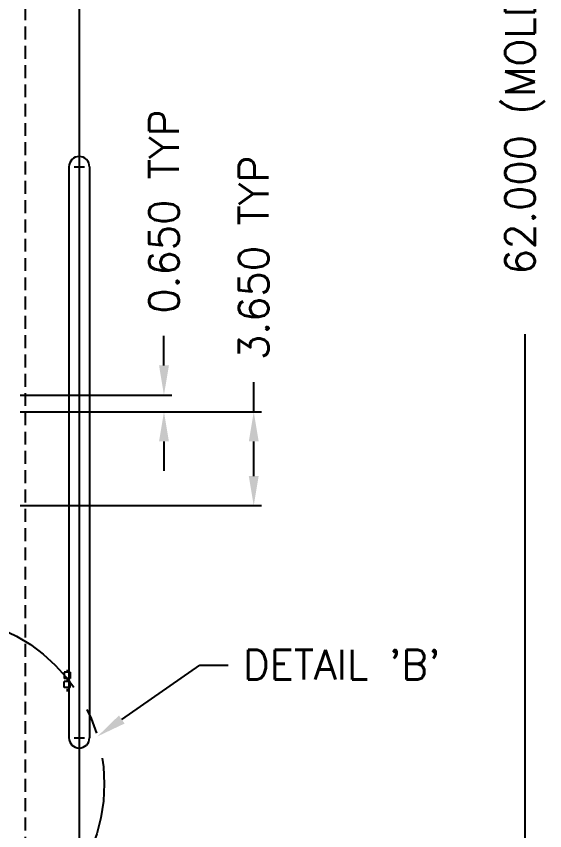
# Model space of a CAD drawing. Extents: x 580 to 695, y -153 to -2.
# Drawn here: x 664.8 to 685.36, y -75.81 to -44.14 of the extents above; entities that cross this region are included whole.
import ezdxf

# ---------------------------------------------------------------- set-up
doc = ezdxf.new("R2010")
doc.units = 0
doc.header["$LTSCALE"] = 5
doc.header["$MEASUREMENT"] = 0
doc.linetypes.add('CENTER', pattern=[2, 1.25, -0.25, 0.25, -0.25])
doc.linetypes.add('HIDDEN', pattern=[0.375, 0.25, -0.125])
doc.layers.add('1', color=7, linetype='CONTINUOUS')
doc.layers.add('1D', color=4, linetype='CONTINUOUS')
doc.styles.add('SIMPLEX', font='SIMPLEX')

msp = doc.modelspace()

# ---------------------------------------------------------------- linework, layer by layer
at = {"layer": '1'}
for p, q in [((666.852, -49.995), (666.852, -72.195)), ((667.652, -49.995), (667.652, -72.195)), ((666.662, -69.65), (666.662, -69.885)), ((666.897, -69.65), (666.662, -69.65)), ((666.897, -69.65), (666.897, -69.885)), ((666.897, -69.885), (666.662, -69.885)), ((666.662, -70.24), (666.662, -70.005)), ((666.897, -70.005), (666.662, -70.005)), ((666.897, -70.24), (666.662, -70.24)), ((666.897, -70.24), (666.897, -70.005))]:
    msp.add_line(p, q, dxfattribs=at)
for centre, start, end in [((667.252, -49.995), 0, 180), ((667.252, -72.195), 180, 0)]:
    msp.add_arc(centre, 0.4, start, end, dxfattribs=at)
at = {"layer": '1D'}
for p, q in [((667.252, -8.295), (667.252, -78.295)), ((670.548, -57.72), (670.548, -56.57)), ((684.595, -77.295), (684.595, -56.509)), ((674.041, -59.52), (674.041, -58.37)), ((664.952, -58.87), (670.848, -58.87)), ((664.952, -59.52), (670.848, -59.52)), ((664.952, -59.52), (674.341, -59.52)), ((670.548, -60.67), (670.548, -61.82)), ((674.041, -62.02), (674.041, -60.67)), ((664.952, -63.17), (674.341, -63.17)), ((668.906, -71.484, 0.029), (671.942, -69.373, 0.029)), ((671.942, -69.373, 0.029), (673.042, -69.373, 0.029))]:
    msp.add_line(p, q, dxfattribs=at)
at = {"layer": '1D', "linetype": 'CENTER'}
for p, q in [((667.052, -49.995), (667.452, -49.995)), ((667.252, -71.793), (667.252, -72.597)), ((667.052, -72.195), (667.452, -72.195))]:
    msp.add_line(p, q, dxfattribs=at)
at = {"layer": '1D', "linetype": 'HIDDEN', "ltscale": 0.08}
for p, q in [((666.797, -69.65), (666.797, -69.5)), ((666.797, -70.005), (666.797, -69.885)), ((666.797, -70.39), (666.797, -70.24))]:
    msp.add_line(p, q, dxfattribs=at)
at = {"layer": '1D', "color": 4, "linetype": 'HIDDEN', "ltscale": 0.4}
msp.add_lwpolyline([(665.152, -15.295), (665.152, -77.295), (607.852, -77.295), (607.852, -15.295)], close=True, dxfattribs=at)
at = {"layer": '1D', "color": 2, "linetype": 'CENTER', "ltscale": 0.8}
msp.add_circle((661.701, -73.985, 0.029), 6.527, dxfattribs=at)
at = {"layer": '1D'}
for points in [[(670.357, -57.72), (670.74, -57.72), (670.548, -58.87)], [(670.357, -60.67), (670.74, -60.67), (670.548, -59.52)], [(673.849, -60.67), (674.233, -60.67), (674.041, -59.52)], [(673.849, -62.02), (674.233, -62.02), (674.041, -63.17)], [(669.015, -71.641, 0.029), (667.962, -72.141, 0.029), (668.797, -71.327, 0.029)]]:
    msp.add_solid(points, dxfattribs=at)

# ---------------------------------------------------------------- texts
at = {"layer": '1D', "char_height": 1.15, "attachment_point": 5, "rotation": 90, "style": 'SIMPLEX'}
for s, insert in [('62.000 (MOLD LINE)', (684.595, -46.295)), ('0.650 TYP', (670.548, -51.738)), ('3.650 TYP', (674.041, -53.538))]:
    msp.add_mtext(s, dxfattribs=dict(at, insert=insert))
at = {"layer": '1D', "insert": (673.626, -68.778, 0.029), "char_height": 1.15, "width": 9.9204, "attachment_point": 1, "style": 'SIMPLEX'}
msp.add_mtext("\\A1;DETAIL 'B'", dxfattribs=at)

doc.saveas('drawing.dxf')
